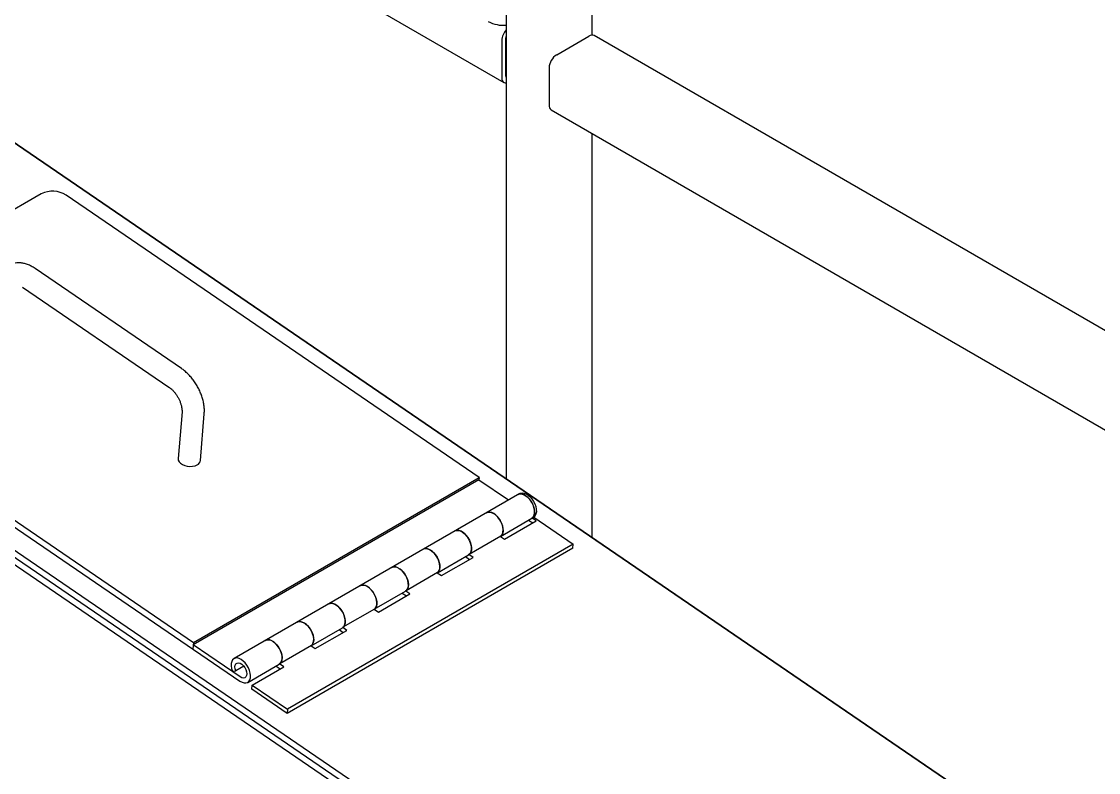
# Model space of a CAD drawing. Header units: millimetres. Extents: x 1293 to 41893, y 1011 to 26911.
# Drawn here: x 7146.6 to 7555.2, y 22487.2 to 22771.9 of the extents above; entities that cross this region are included whole.
import ezdxf

# ---------------------------------------------------------------- set-up
doc = ezdxf.new("R2010")
doc.units = ezdxf.units.MM
doc.header["$LTSCALE"] = 50

msp = doc.modelspace()

# ---------------------------------------------------------------- linework, layer by layer
at = {"color": 7, "linetype": 'Continuous', "lineweight": 25}
for p, q in [((7330.4792389, 23046.7066595), (7330.4792389, 22598.6444838)), ((7363.0335356, 22766.7786516), (7363.0335356, 23028.8854073)), ((7125.2328665, 22866.7665138), (7329.6377221, 22748.7661024)), ((7330.232716, 22765.5595472), (7330.232716, 22751.4562543)), ((7349.6300692, 22759.3390567), (7361.8432175, 22766.3895572)), ((8284.8864816, 22234.9021771), (7363.8750524, 22766.5907579)), ((7328.795875, 22764.7300766), (7328.795875, 22750.6267837)), ((7512.3606908, 22474.244624), (7095.0306275, 22759.1647887)), ((7095.1052419, 22759.3393484), (7512.5396582, 22474.3479397)), ((7346.7563872, 22754.3616936), (7346.7563872, 22740.2584007)), ((7347.5982343, 22738.3977194), (8284.0449648, 22197.7985289)), ((7363.0335356, 22576.4189689), (7363.0335356, 22729.4871096)), ((7154.1086631, 22706.5849005), (7116.8861813, 22685.0968191)), ((7320.2202502, 22599.1167053), (7163.5172267, 22706.1012127)), ((7207.3153771, 22640.3493552), (7151.8026972, 22678.2490496)), ((7147.0288016, 22671.256599), (7202.5414814, 22633.3569046)), ((7207.4816556, 22623.9015264), (7206.0189727, 22606.2465598)), ((7214.4567312, 22605.5475063), (7215.9194142, 22623.2024729)), ((7098.8045871, 22613.6678986), (7211.7972104, 22536.5254167)), ((7099.6533275, 22610.4851447), (7229.4791927, 22521.8502483)), ((7320.1467624, 22598.2296887), (7211.7237226, 22535.6384001)), ((7211.7972104, 22536.5254167), (7320.2202502, 22599.1167053)), ((7320.2202502, 22599.1167053), (7320.1467624, 22598.2296887)), ((7320.1467624, 22598.2296887), (7331.3992314, 22590.5473874)), ((8119.3336984, 21905.4179253), (7106.2855775, 22597.0475558)), ((7412.8561813, 22385.1419436), (7107.134318, 22593.8648019)), ((7410.6033065, 22383.8512283), (7108.0565772, 22590.4063547)), ((7335.6337217, 22592.9919066), (7227.2106819, 22530.400618)), ((7328.3089543, 22576.7386827), (7340.1803322, 22583.5918833)), ((7329.870765, 22575.6724011), (7341.8444398, 22582.5846564)), ((7338.9603272, 22582.8875894), (7340.522138, 22581.8213078)), ((7341.8444398, 22582.5846564), (7340.2790608, 22583.6533742)), ((7341.0485363, 22584.1140663), (7340.38857, 22583.7330758)), ((7340.9259452, 22584.0432959), (7355.9189924, 22573.8072218)), ((7355.9189924, 22573.8072218), (7247.4959526, 22511.2159332)), ((7328.4148952, 22576.8208205), (7316.4412203, 22569.9085651)), ((7328.292304, 22576.7500502), (7329.870765, 22575.6724011)), ((7355.7883475, 22572.2303034), (7355.9189924, 22573.8072218)), ((7355.7883475, 22572.2303034), (7247.3653077, 22509.6390149)), ((7304.3616046, 22562.914172), (7316.2329825, 22569.7673726)), ((7317.8970902, 22568.7601457), (7316.3317111, 22569.8288635)), ((7305.9234153, 22561.8478904), (7317.8970902, 22568.7601457)), ((7315.0129776, 22569.0630787), (7316.5747883, 22567.9967971)), ((7304.4675455, 22562.9963098), (7292.4938707, 22556.0840545)), ((7304.3449544, 22562.9255395), (7305.9234153, 22561.8478904)), ((7280.414255, 22549.0896613), (7292.2856329, 22555.9428619)), ((7281.9760657, 22548.0233797), (7293.9497405, 22554.935635)), ((7291.0656279, 22555.238568), (7292.6274386, 22554.1722864)), ((7293.9497405, 22554.935635), (7292.3843615, 22556.0043528)), ((7280.5201958, 22549.1717991), (7268.546521, 22542.2595438)), ((7280.3976047, 22549.1010288), (7281.9760657, 22548.0233797)), ((7256.4669053, 22535.2651506), (7268.3382832, 22542.1183512)), ((7258.028716, 22534.198869), (7270.0023909, 22541.1111243)), ((7267.1182783, 22541.4140573), (7268.680089, 22540.3477757)), ((7270.0023909, 22541.1111243), (7268.4370118, 22542.1798421)), ((7211.7972104, 22536.5254167), (7211.5930777, 22534.0614818)), ((7229.6098376, 22523.4271667), (7211.7237226, 22535.6384001)), ((7256.5728462, 22535.3472884), (7244.5991714, 22528.4350331)), ((7256.4502551, 22535.2765181), (7258.028716, 22534.198869)), ((7226.618403, 22525.623949), (7227.8654536, 22525.7282037)), ((7230.929453, 22527.4970129), (7227.8654536, 22525.7282037)), ((7232.4172587, 22521.3815851), (7244.3909335, 22528.2938405)), ((7234.0813664, 22520.3743583), (7246.0550412, 22527.2866137)), ((7243.1709286, 22527.5895466), (7244.7327393, 22526.523265)), ((7246.0550412, 22527.2866137), (7244.4896622, 22528.3553314)), ((7233.9507215, 22518.79744), (7234.0813664, 22520.3743583)), ((7234.0813664, 22520.3743583), (7247.4959526, 22511.2159332)), ((7247.3653077, 22509.6390149), (7233.9507215, 22518.79744)), ((7247.4959526, 22511.2159332), (7247.3653077, 22509.6390149))]:
    msp.add_line(p, q, dxfattribs=at)
at = {"color": 7, "linetype": 'Continuous', "lineweight": 25, "flags": 128}
for points in [[(7206.0189727, 22606.2465598), (7206.0809047, 22605.630993), (7206.3818729, 22605.0029592), (7206.9069365, 22604.4268857), (7207.6255808, 22603.9362518), (7208.4960408, 22603.5595715), (7209.4677285, 22603.3187359), (7210.4841731, 22603.2277415), (7211.4863023, 22603.2918767), (7212.4158761, 22603.5074141), (7213.2188711, 22603.8618275)], [(7340.38857, 22583.7330758), (7340.827465, 22584.2278034), (7341.1195444, 22584.8974944), (7341.2516153, 22585.7119001), (7341.2177124, 22586.6342352), (7341.019367, 22587.6228394), (7340.665538, 22588.6330594), (7340.1722073, 22589.6192653), (7339.5616576, 22590.5369119), (7338.8614665, 22591.3445508), (7338.1032604, 22592.0057023), (7337.3212859, 22592.4905035), (7336.5508636, 22592.7770567), (7335.826792, 22592.8524188), (7335.1817762, 22592.7131859), (7334.9737553, 22592.6109161)], [(7334.9737553, 22592.6109161), (7335.4977814, 22592.8105959), (7336.1868713, 22592.8409508), (7336.9387528, 22592.6572286), (7337.7194647, 22592.2677278), (7338.4937438, 22591.6900414), (7339.2266171, 22590.9502625), (7339.8849822, 22590.0818055), (7340.4391019, 22589.1238972), (7340.8639474, 22588.1198044), (7341.1403295, 22587.1148804), (7341.2557642, 22586.1545157), (7341.2050378, 22585.2820882), (7340.9904413, 22584.537004), (7340.6216678, 22583.9529172), (7340.1803322, 22583.5918833)], [(7335.6337217, 22592.9919066), (7335.8417425, 22593.0941764), (7336.4867583, 22593.2334093), (7337.2108299, 22593.1580471), (7337.9812523, 22592.8714939), (7338.7632267, 22592.3866928), (7339.5214329, 22591.7255412), (7340.221624, 22590.9179024), (7340.8321736, 22590.0002558), (7341.3255043, 22589.0140499), (7341.6793333, 22588.0038299), (7341.8776787, 22587.0152256), (7341.9115816, 22586.0928905), (7341.7795107, 22585.2784849), (7341.4874314, 22584.6087939), (7341.0485363, 22584.1140663)], [(7323.0000805, 22585.6986608), (7323.2081013, 22585.8009306), (7323.8531172, 22585.9401635), (7324.5771888, 22585.8648013), (7325.3476111, 22585.5782481), (7326.1295855, 22585.093447), (7326.8877917, 22584.4322954), (7327.5879828, 22583.6246566), (7328.1985324, 22582.70701), (7328.6918632, 22581.7208041), (7329.0456922, 22580.7105841), (7329.2440376, 22579.7219798), (7329.2779405, 22578.7996447), (7329.1458695, 22577.9852391), (7328.8537902, 22577.3155481), (7328.4148952, 22576.8208205)], [(7328.305386, 22576.7411189), (7328.647993, 22577.0406618), (7329.0167665, 22577.6247486), (7329.231363, 22578.3698328), (7329.2820894, 22579.2422603), (7329.1666546, 22580.202625), (7328.8902726, 22581.2075491), (7328.465427, 22582.2116418), (7327.9113074, 22583.1695502), (7327.2529423, 22584.0380071), (7326.520069, 22584.7777861), (7325.7457899, 22585.3554725), (7324.9650779, 22585.7449733), (7324.2131964, 22585.9286954), (7323.5241065, 22585.8983406), (7323.0000805, 22585.6986608)], [(7316.4412203, 22569.9085651), (7316.8801154, 22570.4032927), (7317.1721947, 22571.0729837), (7317.3042656, 22571.8873894), (7317.2703627, 22572.8097245), (7317.0720173, 22573.7983288), (7316.7181884, 22574.8085487), (7316.2248576, 22575.7947546), (7315.614308, 22576.7124012), (7314.9141169, 22577.5200401), (7314.1559107, 22578.1811916), (7313.3739363, 22578.6659928), (7312.603514, 22578.952546), (7311.8794424, 22579.0279081), (7311.2344265, 22578.8886752), (7311.0264057, 22578.7864054)], [(7311.0264057, 22578.7864054), (7311.5504317, 22578.9860852), (7312.2395216, 22579.0164401), (7312.9914031, 22578.8327179), (7313.7721151, 22578.4432171), (7314.5463941, 22577.8655307), (7315.2792675, 22577.1257518), (7315.9376326, 22576.2572948), (7316.4917522, 22575.2993865), (7316.9165978, 22574.2952937), (7317.1929798, 22573.2903697), (7317.3084146, 22572.330005), (7317.2576881, 22571.4575775), (7317.0430917, 22570.7124933), (7316.6743182, 22570.1284065), (7316.2329825, 22569.7673726)], [(7299.0527308, 22571.8741501), (7299.2607517, 22571.9764199), (7299.9057675, 22572.1156528), (7300.6298391, 22572.0402906), (7301.4002614, 22571.7537374), (7302.1822359, 22571.2689363), (7302.9404421, 22570.6077847), (7303.6406332, 22569.8001459), (7304.2511828, 22568.8824993), (7304.7445135, 22567.8962934), (7305.0983425, 22566.8860734), (7305.2966879, 22565.8974691), (7305.3305908, 22564.975134), (7305.1985199, 22564.1607284), (7304.9064406, 22563.4910374), (7304.4675455, 22562.9963098)], [(7304.3580363, 22562.9166082), (7304.7006434, 22563.2161511), (7305.0694169, 22563.8002379), (7305.2840133, 22564.5453221), (7305.3347398, 22565.4177496), (7305.219305, 22566.3781143), (7304.9429229, 22567.3830384), (7304.5180774, 22568.3871311), (7303.9639577, 22569.3450395), (7303.3055927, 22570.2134965), (7302.5727193, 22570.9532754), (7301.7984402, 22571.5309618), (7301.0177283, 22571.9204626), (7300.2658468, 22572.1041848), (7299.5767569, 22572.0738299), (7299.0527308, 22571.8741501)], [(7292.4938707, 22556.0840545), (7292.9327657, 22556.578782), (7293.2248451, 22557.248473), (7293.356916, 22558.0628787), (7293.3230131, 22558.9852138), (7293.1246677, 22559.9738181), (7292.7708387, 22560.9840381), (7292.277508, 22561.9702439), (7291.6669583, 22562.8878905), (7290.9667672, 22563.6955294), (7290.2085611, 22564.3566809), (7289.4265866, 22564.8414821), (7288.6561643, 22565.1280353), (7287.9320927, 22565.2033974), (7287.2870768, 22565.0641645), (7287.079056, 22564.9618947)], [(7287.079056, 22564.9618947), (7287.6030821, 22565.1615745), (7288.2921719, 22565.1919294), (7289.0440534, 22565.0082072), (7289.8247654, 22564.6187064), (7290.5990445, 22564.04102), (7291.3319178, 22563.3012411), (7291.9902829, 22562.4327841), (7292.5444025, 22561.4748758), (7292.9692481, 22560.470783), (7293.2456301, 22559.465859), (7293.3610649, 22558.5054943), (7293.3103385, 22557.6330668), (7293.095742, 22556.8879826), (7292.7269685, 22556.3038958), (7292.2856329, 22555.9428619)], [(7275.1053812, 22558.0496394), (7275.313402, 22558.1519092), (7275.9584179, 22558.2911421), (7276.6824895, 22558.21578), (7277.4529118, 22557.9292268), (7278.2348862, 22557.4444256), (7278.9930924, 22556.7832741), (7279.6932835, 22555.9756352), (7280.3038331, 22555.0579886), (7280.7971639, 22554.0717827), (7281.1509929, 22553.0615627), (7281.3493383, 22552.0729584), (7281.3832412, 22551.1506233), (7281.2511702, 22550.3362177), (7280.9590909, 22549.6665267), (7280.5201958, 22549.1717991)], [(7280.4106866, 22549.0920975), (7280.7532937, 22549.3916404), (7281.1220672, 22549.9757272), (7281.3366637, 22550.7208115), (7281.3873901, 22551.5932389), (7281.2719553, 22552.5536037), (7280.9955733, 22553.5585277), (7280.5707277, 22554.5626204), (7280.0166081, 22555.5205288), (7279.358243, 22556.3889858), (7278.6253696, 22557.1287647), (7277.8510906, 22557.7064511), (7277.0703786, 22558.0959519), (7276.3184971, 22558.2796741), (7275.6294072, 22558.2493192), (7275.1053812, 22558.0496394)], [(7268.546521, 22542.2595438), (7268.9854161, 22542.7542713), (7269.2774954, 22543.4239623), (7269.4095663, 22544.238368), (7269.3756634, 22545.1607031), (7269.177318, 22546.1493074), (7268.823489, 22547.1595274), (7268.3301583, 22548.1457332), (7267.7196087, 22549.0633798), (7267.0194176, 22549.8710187), (7266.2612114, 22550.5321702), (7265.479237, 22551.0169714), (7264.7088146, 22551.3035246), (7263.984743, 22551.3788867), (7263.3397272, 22551.2396538), (7263.1317064, 22551.137384)], [(7263.1317064, 22551.137384), (7263.6557324, 22551.3370638), (7264.3448223, 22551.3674187), (7265.0967038, 22551.1836965), (7265.8774158, 22550.7941957), (7266.6516948, 22550.2165093), (7267.3845682, 22549.4767304), (7268.0429333, 22548.6082734), (7268.5970529, 22547.6503651), (7269.0218985, 22546.6462724), (7269.2982805, 22545.6413483), (7269.4137153, 22544.6809836), (7269.3629888, 22543.8085561), (7269.1483924, 22543.0634719), (7268.7796189, 22542.4793851), (7268.3382832, 22542.1183512)], [(7251.1580315, 22544.2251287), (7251.3660524, 22544.3273985), (7252.0110682, 22544.4666314), (7252.7351398, 22544.3912693), (7253.5055621, 22544.1047161), (7254.2875366, 22543.6199149), (7255.0457427, 22542.9587634), (7255.7459338, 22542.1511245), (7256.3564835, 22541.2334779), (7256.8498142, 22540.247272), (7257.2036432, 22539.237052), (7257.4019886, 22538.2484477), (7257.4358915, 22537.3261126), (7257.3038206, 22536.511707), (7257.0117412, 22535.842016), (7256.5728462, 22535.3472884)], [(7256.463337, 22535.2675868), (7256.805944, 22535.5671297), (7257.1747175, 22536.1512166), (7257.389314, 22536.8963008), (7257.4400404, 22537.7687282), (7257.3246057, 22538.729093), (7257.0482236, 22539.734017), (7256.6233781, 22540.7381097), (7256.0692584, 22541.6960181), (7255.4108933, 22542.5644751), (7254.67802, 22543.304254), (7253.9037409, 22543.8819404), (7253.123029, 22544.2714412), (7252.3711475, 22544.4551634), (7251.6820576, 22544.4248085), (7251.1580315, 22544.2251287)], [(7244.5991714, 22528.4350331), (7245.0380664, 22528.9297606), (7245.3301458, 22529.5994516), (7245.4622167, 22530.4138573), (7245.4283138, 22531.3361924), (7245.2299684, 22532.3247967), (7244.8761394, 22533.3350167), (7244.3828086, 22534.3212225), (7243.772259, 22535.2388691), (7243.0720679, 22536.046508), (7242.3138617, 22536.7076595), (7241.5318873, 22537.1924607), (7240.761465, 22537.4790139), (7240.0373934, 22537.554376), (7239.3923775, 22537.4151431), (7239.1843567, 22537.3128733)], [(7239.1843567, 22537.3128733), (7239.7083827, 22537.5125531), (7240.3974726, 22537.542908), (7241.1493541, 22537.3591859), (7241.9300661, 22536.969685), (7242.7043452, 22536.3919986), (7243.4372185, 22535.6522197), (7244.0955836, 22534.7837628), (7244.6497032, 22533.8258544), (7245.0745488, 22532.8217617), (7245.3509308, 22531.8168376), (7245.4663656, 22530.8564729), (7245.4156392, 22529.9840454), (7245.2010427, 22529.2389612), (7244.8322692, 22528.6548744), (7244.3909335, 22528.2938405)], [(7229.4791927, 22521.8502483), (7230.2616082, 22521.4124974), (7231.0238047, 22521.1770371), (7231.7313551, 22521.1545025), (7232.3523006, 22521.3459117), (7232.8585944, 22521.742619), (7233.2273679, 22522.3267059), (7233.4419643, 22523.0717901), (7233.4926908, 22523.9442175), (7233.377256, 22524.9045823), (7233.100874, 22525.9095063), (7232.6760284, 22526.9135991), (7232.1219088, 22527.8715074), (7231.4635437, 22528.7399644), (7230.7306703, 22529.4797433), (7229.9563913, 22530.0574297), (7229.1756793, 22530.4469305), (7228.4237978, 22530.6306527), (7227.7347079, 22530.6002978), (7227.1395346, 22530.3572369), (7226.6651607, 22529.9124487), (7226.333013, 22529.2860235), (7226.1580938, 22528.5062557), (7226.1483041, 22527.608366), (7226.3040859, 22526.6329106), (7226.618403, 22525.623949)], [(7227.8654536, 22525.7282037), (7227.633064, 22526.5347626), (7227.5707498, 22527.2911264), (7227.6833705, 22527.9383109), (7227.9621435, 22528.4258462), (7228.385329, 22528.7157125), (7228.9199254, 22528.7853048), (7229.5242428, 22528.6291961), (7230.1511543, 22528.2595603), (7230.7517709, 22527.7052231), (7231.2792543, 22527.0094137), (7231.6924692, 22526.2263942), (7231.9591915, 22525.4172272), (7232.0586214, 22524.6450147), (7231.9830048, 22523.9699769), (7231.7382386, 22523.4447557), (7231.3434106, 22523.1103099), (7230.829311, 22522.9927208), (7230.2360313, 22523.1011585), (7229.6098376, 22523.4271667)]]:
    msp.add_lwpolyline(points, dxfattribs=at)
at = {"color": 7, "linetype": 'Continuous', "lineweight": 25}
for centre, radius, start, end in [((7329.4449459, 22782.9324021), 12.4320763, 242.431427184, 274.772267876), ((7335.0725497, 22764.4343816), 6.283636, 136.969931083, 177.302782238), ((7333.0394022, 22765.478058), 2.807869, 155.752730342, 178.33694382), ((7363.0336446, 22764.7278634), 2.0440995, 65.692880954, 125.617577475), ((7352.9955055, 22754.0777791), 6.2455747, 122.60547834, 177.394521514), ((7330.5240556, 22750.3309537), 1.7533178, 170.286255711, 268.535299994), ((7331.3520038, 22751.3747497), 1.1222514, 175.835171583, 218.950346819), ((7348.747755, 22740.0385922), 2.0034623, 173.70115258, 234.986667027), ((7158.3882291, 22698.0815997), 9.5194962, 57.398777204, 116.715331232), ((7212.3124344, 22605.8248035), 2.1621523, 294.78591384, 352.631490382)]:
    msp.add_arc(centre, radius, start, end, dxfattribs=at)
for points, knots in [([(7151.8026972, 22678.2490496), (7151.5471237, 22678.4169202), (7150.8250294, 22678.8912197), (7149.5889627, 22679.5277682), (7148.1518966, 22680.0571243), (7146.7611741, 22680.3617892), (7145.4510558, 22680.465276), (7144.1394457, 22680.3789596), (7142.8517012, 22680.0856878), (7141.6238896, 22679.575529), (7140.5260682, 22678.8840937), (7139.5696723, 22678.0350215), (7138.7598218, 22677.0474639), (7138.0973852, 22675.9350042), (7137.5873183, 22674.7033181), (7137.2253793, 22673.3805419), (7137.1175868, 22672.4439156), (7137.06388, 22671.9772487)], [0, 0, 0, 0, 0.0430889038, 0.1217428772, 0.200613207, 0.269259973, 0.3354429089, 0.3995101408, 0.4688339106, 0.5358240509, 0.6011066125, 0.6655420554, 0.7298753719, 0.7950567653, 0.861951095, 0.931218179, 1, 1, 1, 1]), ([(7215.9194142, 22623.2024729), (7215.9380645, 22623.504114), (7215.9889597, 22624.327267), (7215.9254032, 22625.7129613), (7215.690398, 22627.3549174), (7215.289376, 22629.0125547), (7214.7359394, 22630.6608), (7214.0406147, 22632.2775689), (7213.2146492, 22633.8433738), (7212.2685187, 22635.3399464), (7211.2123123, 22636.7492648), (7210.0555193, 22638.0540567), (7208.830811, 22639.2119819), (7207.8991671, 22639.9458429), (7207.3928057, 22640.295837), (7207.3153771, 22640.3493552)], [0, 0, 0, 0, 0.0492934344, 0.134517604, 0.2201710419, 0.3058812379, 0.3912695938, 0.4763119319, 0.5611535239, 0.6460187049, 0.7311221195, 0.8166953706, 0.9030079028, 0.9851687646, 1, 1, 1, 1]), ([(7202.5414814, 22633.3569046), (7202.6588005, 22633.273792), (7203.0002115, 22633.0319253), (7203.6030483, 22632.5150271), (7204.3254763, 22631.7697179), (7205.0309109, 22630.8965348), (7205.6876225, 22629.9236039), (7206.2682391, 22628.8836138), (7206.7500302, 22627.8159572), (7207.1172467, 22626.7635391), (7207.3628282, 22625.7696958), (7207.4883325, 22624.8802476), (7207.5063677, 22624.2709969), (7207.4871372, 22623.9834817), (7207.4816556, 22623.9015264)], [0, 0, 0, 0, 0.0465586275, 0.1354906288, 0.2261235857, 0.3185060524, 0.4121119655, 0.5063485087, 0.6005716495, 0.6940136071, 0.7861193252, 0.8764429821, 0.96478043, 1, 1, 1, 1])]:
    msp.add_open_spline(points, degree=3, knots=knots, dxfattribs=at)

doc.saveas('drawing.dxf')
